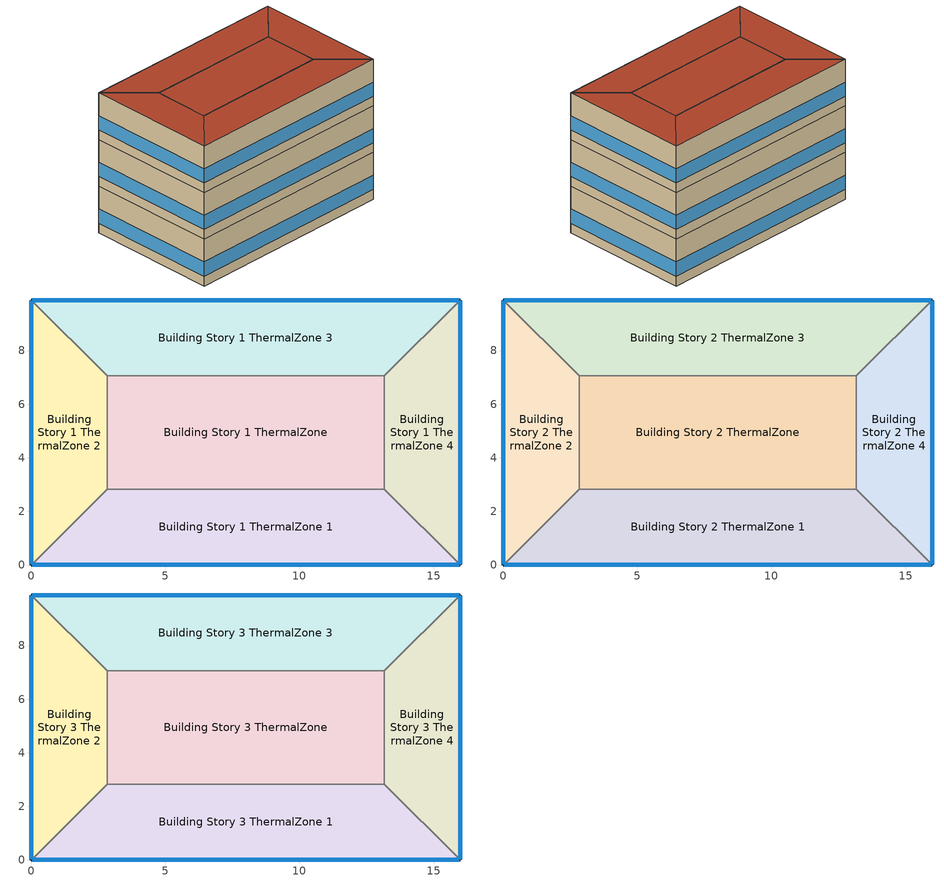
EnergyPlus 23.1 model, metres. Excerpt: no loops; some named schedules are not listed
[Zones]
Building Story 1 ThermalZone
 floor ground (Typical Insulated Carpeted 8in Slab Floor): 13.16,2.83 2.83,2.83 2.83,7.06 13.16,7.06 z0
 wall adiabatic (Typical Interior Wall): 2.83,2.83 13.16,2.83 13.16,7.06 2.83,7.06 2.83,2.83 z0:3.6
 ceiling adiabatic (Typical Interior Floor): 13.16,7.06 2.83,7.06 2.83,2.83 13.16,2.83 z3.6
Building Story 1 ThermalZone 1
 floor ground (Typical Insulated Carpeted 8in Slab Floor): 15.99,0 0,0 2.83,2.83 13.16,2.83 z0
 wall outside (Typical Insulated Steel Framed Exterior Wall R-20.41): 0,0 15.99,0 z0:3.6
 wall adiabatic (Typical Interior Wall): 15.99,0 13.16,2.83 2.83,2.83 0,0 z0:3.6
 window (U 0.48 SHGC 0.40 Dbl Ref-D Clr 6mm/13mm): 0.03,0 15.97,0 z0.76:1.85
 ceiling adiabatic (Typical Interior Ceiling): 13.16,2.83 2.83,2.83 0,0 15.99,0 z3.6
Building Story 1 ThermalZone 2
 floor ground (Typical Insulated Carpeted 8in Slab Floor): 0,0 0,9.88 2.83,7.06 2.83,2.83 z0
 wall outside (Typical Insulated Steel Framed Exterior Wall R-20.41): 0,9.88 0,0 z0:3.6
 wall adiabatic (Typical Interior Wall): 0,0 2.83,2.83 2.83,7.06 0,9.88 z0:3.6
 window (U 0.48 SHGC 0.40 Dbl Ref-D Clr 6mm/13mm): 0,9.86 0,0.03 z0.76:1.85
 ceiling adiabatic (Typical Interior Ceiling): 2.83,2.83 2.83,7.06 0,9.88 0,0 z3.6
Building Story 1 ThermalZone 3
 floor ground (Typical Insulated Carpeted 8in Slab Floor): 0,9.88 15.99,9.88 13.16,7.06 2.83,7.06 z0
 wall outside (Typical Insulated Steel Framed Exterior Wall R-20.41): 15.99,9.88 0,9.88 z0:3.6
 wall adiabatic (Typical Interior Wall): 0,9.88 2.83,7.06 13.16,7.06 15.99,9.88 z0:3.6
 window (U 0.48 SHGC 0.40 Dbl Ref-D Clr 6mm/13mm): 15.97,9.88 0.03,9.88 z0.76:1.85
 ceiling adiabatic (Typical Interior Ceiling): 2.83,7.06 13.16,7.06 15.99,9.88 0,9.88 z3.6
Building Story 1 ThermalZone 4
 floor ground (Typical Insulated Carpeted 8in Slab Floor): 15.99,9.88 15.99,0 13.16,2.83 13.16,7.06 z0
 wall outside (Typical Insulated Steel Framed Exterior Wall R-20.41): 15.99,0 15.99,9.88 z0:3.6
 wall adiabatic (Typical Interior Wall): 15.99,9.88 13.16,7.06 13.16,2.83 15.99,0 z0:3.6
 window (U 0.48 SHGC 0.40 Dbl Ref-D Clr 6mm/13mm): 15.99,0.03 15.99,9.86 z0.76:1.85
 ceiling adiabatic (Typical Interior Ceiling): 13.16,7.06 13.16,2.83 15.99,0 15.99,9.88 z3.6
Building Story 2 ThermalZone
 floor adiabatic (Typical Interior Floor): 13.16,2.83 2.83,2.83 2.83,7.06 13.16,7.06 z3.6
 wall adiabatic (Typical Interior Wall): 2.83,2.83 13.16,2.83 13.16,7.06 2.83,7.06 2.83,2.83 z3.6:7.2
 ceiling adiabatic (Typical Interior Ceiling): 13.16,7.06 2.83,7.06 2.83,2.83 13.16,2.83 z7.2
Building Story 2 ThermalZone 1
 floor adiabatic (Typical Interior Ceiling): 15.99,0 0,0 2.83,2.83 13.16,2.83 z3.6
 wall outside (Typical Insulated Steel Framed Exterior Wall R-20.41): 0,0 15.99,0 z3.6:7.2
 wall adiabatic (Typical Interior Wall): 15.99,0 13.16,2.83 2.83,2.83 0,0 z3.6:7.2
 window (U 0.48 SHGC 0.40 Dbl Ref-D Clr 6mm/13mm): 0.03,0 15.97,0 z4.36:5.45
 ceiling adiabatic (Typical Interior Ceiling): 13.16,2.83 2.83,2.83 0,0 15.99,0 z7.2
Building Story 2 ThermalZone 2
 floor adiabatic (Typical Interior Ceiling): 0,0 0,9.88 2.83,7.06 2.83,2.83 z3.6
 wall outside (Typical Insulated Steel Framed Exterior Wall R-20.41): 0,9.88 0,0 z3.6:7.2
 wall adiabatic (Typical Interior Wall): 0,0 2.83,2.83 2.83,7.06 0,9.88 z3.6:7.2
 window (U 0.48 SHGC 0.40 Dbl Ref-D Clr 6mm/13mm): 0,9.86 0,0.03 z4.36:5.45
 ceiling adiabatic (Typical Interior Ceiling): 2.83,2.83 2.83,7.06 0,9.88 0,0 z7.2
Building Story 2 ThermalZone 3
 floor adiabatic (Typical Interior Ceiling): 0,9.88 15.99,9.88 13.16,7.06 2.83,7.06 z3.6
 wall outside (Typical Insulated Steel Framed Exterior Wall R-20.41): 15.99,9.88 0,9.88 z3.6:7.2
 wall adiabatic (Typical Interior Wall): 0,9.88 2.83,7.06 13.16,7.06 15.99,9.88 z3.6:7.2
 window (U 0.48 SHGC 0.40 Dbl Ref-D Clr 6mm/13mm): 15.97,9.88 0.03,9.88 z4.36:5.45
 ceiling adiabatic (Typical Interior Ceiling): 2.83,7.06 13.16,7.06 15.99,9.88 0,9.88 z7.2
Building Story 2 ThermalZone 4
 floor adiabatic (Typical Interior Ceiling): 15.99,9.88 15.99,0 13.16,2.83 13.16,7.06 z3.6
 wall outside (Typical Insulated Steel Framed Exterior Wall R-20.41): 15.99,0 15.99,9.88 z3.6:7.2
 wall adiabatic (Typical Interior Wall): 15.99,9.88 13.16,7.06 13.16,2.83 15.99,0 z3.6:7.2
 window (U 0.48 SHGC 0.40 Dbl Ref-D Clr 6mm/13mm): 15.99,0.03 15.99,9.86 z4.36:5.45
 ceiling adiabatic (Typical Interior Ceiling): 13.16,7.06 13.16,2.83 15.99,0 15.99,9.88 z7.2
Building Story 3 ThermalZone
 floor adiabatic (Typical Interior Ceiling): 13.16,2.83 2.83,2.83 2.83,7.06 13.16,7.06 z7.2
 wall adiabatic (Typical Interior Wall): 2.83,2.83 13.16,2.83 13.16,7.06 2.83,7.06 2.83,2.83 z7.2:10.8
 roof outside (Typical IEAD Roof R-31.25): 13.16,7.06 2.83,7.06 2.83,2.83 13.16,2.83 z10.8
Building Story 3 ThermalZone 1
 floor adiabatic (Typical Interior Ceiling): 15.99,0 0,0 2.83,2.83 13.16,2.83 z7.2
 wall outside (Typical Insulated Steel Framed Exterior Wall R-20.41): 0,0 15.99,0 z7.2:10.8
 wall adiabatic (Typical Interior Wall): 15.99,0 13.16,2.83 2.83,2.83 0,0 z7.2:10.8
 window (U 0.48 SHGC 0.40 Dbl Ref-D Clr 6mm/13mm): 0.03,0 15.97,0 z7.96:9.05
 roof outside (Typical IEAD Roof R-31.25): 13.16,2.83 2.83,2.83 0,0 15.99,0 z10.8
Building Story 3 ThermalZone 2
 floor adiabatic (Typical Interior Ceiling): 0,0 0,9.88 2.83,7.06 2.83,2.83 z7.2
 wall outside (Typical Insulated Steel Framed Exterior Wall R-20.41): 0,9.88 0,0 z7.2:10.8
 wall adiabatic (Typical Interior Wall): 0,0 2.83,2.83 2.83,7.06 0,9.88 z7.2:10.8
 window (U 0.48 SHGC 0.40 Dbl Ref-D Clr 6mm/13mm): 0,9.86 0,0.03 z7.96:9.05
 roof outside (Typical IEAD Roof R-31.25): 2.83,2.83 2.83,7.06 0,9.88 0,0 z10.8
Building Story 3 ThermalZone 3
 floor adiabatic (Typical Interior Ceiling): 0,9.88 15.99,9.88 13.16,7.06 2.83,7.06 z7.2
 wall outside (Typical Insulated Steel Framed Exterior Wall R-20.41): 15.99,9.88 0,9.88 z7.2:10.8
 wall adiabatic (Typical Interior Wall): 0,9.88 2.83,7.06 13.16,7.06 15.99,9.88 z7.2:10.8
 window (U 0.48 SHGC 0.40 Dbl Ref-D Clr 6mm/13mm): 15.97,9.88 0.03,9.88 z7.96:9.05
 roof outside (Typical IEAD Roof R-31.25): 2.83,7.06 13.16,7.06 15.99,9.88 0,9.88 z10.8
Building Story 3 ThermalZone 4
 floor adiabatic (Typical Interior Ceiling): 15.99,9.88 15.99,0 13.16,2.83 13.16,7.06 z7.2
 wall outside (Typical Insulated Steel Framed Exterior Wall R-20.41): 15.99,0 15.99,9.88 z7.2:10.8
 wall adiabatic (Typical Interior Wall): 15.99,9.88 13.16,7.06 13.16,2.83 15.99,0 z7.2:10.8
 window (U 0.48 SHGC 0.40 Dbl Ref-D Clr 6mm/13mm): 15.99,0.03 15.99,9.86 z7.96:9.05
 roof outside (Typical IEAD Roof R-31.25): 13.16,7.06 13.16,2.83 15.99,0 15.99,9.88 z10.8
[Building]
bld_27: Terrain=City
[Site:Location]
Laramie General Brees Field_WY_USA: Latitude {deg}=41.3153; Longitude {deg}=-105.582; Time Zone {hr}=-7; Elevation {m}=2215
[Site:GroundTemperature:FCfactorMethod]
8.6, 2.8, -4.1, -8.8, -2.2, 0.3, 6.7, 10.1, 16.5, 20.6, 19.2, 14.7
[Site:WaterMainsTemperature]
Calculation Method=Correlation; Annual Average Outdoor Air Temperature {C}=8.96667; Maximum Difference In Monthly Average Outdoor Air Temperatures {deltaC}=26.2
[SizingPeriod:DesignDay] Day of Month=21; Dry-Bulb Temperature Range Modifier Type=DefaultMultipliers; Humidity Condition Type=Wetbulb; Barometric Pressure {Pa}=98769; Rain Indicator=No; Snow Indicator=No; Daylight Saving Time Indicator=No; Begin Environment Reset Mode=FullResetAtBeginEnvironment
Name | Month | Day Type | Maximum Dry-Bulb Temperature {C} | Daily Dry-Bulb Temperature Range {deltaC} | Wetbulb or DewPoint at Maximum Dry-Bulb {C} | Wind Speed {m/s} | Wind Direction {deg} | Solar Model Indicator | ASHRAE Clear Sky Optical Depth for Beam Irradiance (taub) | ASHRAE Clear Sky Optical Depth for Diffuse Irradiance (taud) | Sky Clearness
Buffalo Niagara Intl Ap Ann Clg .4% Condns DB=>MWB 1 | 7 | SummerDesignDay | 30.3 | 9.3 | 21.8 | 5.7 | 240 | ASHRAETau | 0.462 | 2.001
Buffalo Niagara Intl Ap Ann Clg .4% Condns WB=>MDB 1 | 7 | SummerDesignDay | 27.8 | 9.3 | 23.8 | 5.7 | 240 | ASHRAETau | 0.462 | 2.001
Buffalo Niagara Intl Ap Ann Htg 99.6% Condns DB 1 | 1 | WinterDesignDay | -16.3 | 0 | -16.3 | 5.1 | 270 | ASHRAEClearSky |  |  | 0
[Material] Thermal Absorptance=0.9; Solar Absorptance=0.7
Name | Roughness | Thickness {m} | Conductivity {W/m-K} | Density {kg/m3} | Specific Heat {J/kg-K} | Visible Absorptance
100mm Normalweight concrete floor | MediumRough | 0.1016 | 2.31045 | 2322 | 832.557 | 0.7
25mm Stucco | Smooth | 0.0254 | 0.72 | 1856 | 840 | 0.7
5/8 in. Gypsum Board | MediumSmooth | 0.0159 | 0.16 | 800 | 1090 | 0.7
8 in. Normalweight Concrete Floor | MediumRough | 0.2032 | 2.31 | 2322 | 832 | 0.7
G01 13mm gypsum board | Smooth | 0.0127 | 0.160031 | 800.001 | 1090.73 | 0.5
Metal Roof Surface | Smooth | 0.0008 | 45.28 | 7824 | 500 | 0.7
Roof Membrane | VeryRough | 0.0095 | 0.16 | 1121.29 | 1460 | 0.7
Std Wood 6inch 1; Std Wood 6inch 2 | MediumSmooth | 0.15 | 0.12 | 540 | 1210 | 0.7
[Material:NoMass] Roughness=Smooth; Thermal Absorptance=0.9; Solar Absorptance=0.7
Name | Thermal Resistance {m2-K/W} | Visible Absorptance
CP02 CARPET PAD; Typical Carpet Pad | 0.21648 | 0.8
Typical Insulation R-18.23 | 3.21036 | 0.7
Typical Insulation R-30.13 | 5.30668 | 0.7
[WindowMaterial:Gas]
AIR 13MM: Gas Type=Air; Thickness {m}=0.0127
[WindowMaterial:Glazing] Optical Data Type=SpectralAverage; Thickness {m}=0.006; Infrared Transmittance at Normal Incidence=0; Front Side Infrared Hemispherical Emissivity=0.84; Conductivity {W/m-K}=0.9; Dirt Correction Factor for Solar and Visible Transmittance=1; Solar Diffusing=No
Name | Solar Transmittance at Normal Incidence | Front Side Solar Reflectance at Normal Incidence | Back Side Solar Reflectance at Normal Incidence | Visible Transmittance at Normal Incidence | Front Side Visible Reflectance at Normal Incidence | Back Side Visible Reflectance at Normal Incidence | Back Side Infrared Hemispherical Emissivity
CLEAR 6MM | 0.775 | 0.071 | 0.071 | 0.881 | 0.08 | 0.08 | 0.84
REF D CLEAR 6MM | 0.429 | 0.308 | 0.379 | 0.334 | 0.453 | 0.505 | 0.82
[Construction]
InteriorFurnishings 1: Std Wood 6inch 1
InteriorFurnishings 2: Std Wood 6inch 2
Typical IEAD Roof R-31.25: Roof Membrane, Typical Insulation R-30.13, Metal Roof Surface
Typical Insulated Carpeted 8in Slab Floor: 8 in. Normalweight Concrete Floor, Typical Carpet Pad
Typical Insulated Steel Framed Exterior Wall R-20.41: 25mm Stucco, 5/8 in. Gypsum Board, Typical Insulation R-18.23, 5/8 in. Gypsum Board
Typical Interior Ceiling: CP02 CARPET PAD, 100mm Normalweight concrete floor
Typical Interior Floor: 100mm Normalweight concrete floor, CP02 CARPET PAD
Typical Interior Wall: G01 13mm gypsum board, G01 13mm gypsum board
U 0.48 SHGC 0.40 Dbl Ref-D Clr 6mm/13mm: REF D CLEAR 6MM, AIR 13MM, CLEAR 6MM
[SurfaceProperty:SurroundingSurfaces] Surrounding Surface 1=SurroundingSurface1; Surrounding Surface 1 View Factor=0.5
Name | Surrounding Surface 1 Temperature Schedule
SrdSurfs:Surface 56 | Srf-Surface 56-Tmp
SrdSurfs:Surface 44 | Srf-Surface 44-Tmp
SrdSurfs:Surface 50 | Srf-Surface 50-Tmp
SrdSurfs:Surface 38 | Srf-Surface 38-Tmp
[SurfaceProperty:LocalEnvironment]
Name | Exterior Surface | Surrounding Surfaces Object
LocEnv:Surface 44 | Surface 44 | SrdSurfs:Surface 56
LocEnv:Surface 56 | Surface 56 | SrdSurfs:Surface 44
LocEnv:Surface 50 | Surface 50 | SrdSurfs:Surface 38
LocEnv:Surface 38 | Surface 38 | SrdSurfs:Surface 50
[Zone] Part of Total Floor Area=Yes
Name | Multiplier
Building Story 1 ThermalZone; Building Story 1 ThermalZone 1; Building Story 1 ThermalZone 2; Building Story 1 ThermalZone 3; Building Story 1 ThermalZone 4; Building Story 3 ThermalZone; Building Story 3 ThermalZone 1; Building Story 3 ThermalZone 2; Building Story 3 ThermalZone 3; Building Story 3 ThermalZone 4 | 1
Building Story 2 ThermalZone; Building Story 2 ThermalZone 1; Building Story 2 ThermalZone 2; Building Story 2 ThermalZone 3; Building Story 2 ThermalZone 4 | 28
[Space]
Name | Zone | Space Type
Building Story 1 Space | Building Story 1 ThermalZone | Story Ground Blended Space Type
Building Story 1 Space 1 | Building Story 1 ThermalZone 1 | Story Ground Blended Space Type
Building Story 1 Space 2 | Building Story 1 ThermalZone 2 | Story Ground Blended Space Type
Building Story 1 Space 3 | Building Story 1 ThermalZone 3 | Story Ground Blended Space Type
Building Story 1 Space 4 | Building Story 1 ThermalZone 4 | Story Ground Blended Space Type
Building Story 2 Space | Building Story 2 ThermalZone | Story Mid Blended Space Type
Building Story 2 Space 1 | Building Story 2 ThermalZone 1 | Story Mid Blended Space Type
Building Story 2 Space 2 | Building Story 2 ThermalZone 2 | Story Mid Blended Space Type
Building Story 2 Space 3 | Building Story 2 ThermalZone 3 | Story Mid Blended Space Type
Building Story 2 Space 4 | Building Story 2 ThermalZone 4 | Story Mid Blended Space Type
Building Story 3 Space | Building Story 3 ThermalZone | Story Top Blended Space Type
Building Story 3 Space 1 | Building Story 3 ThermalZone 1 | Story Top Blended Space Type
Building Story 3 Space 2 | Building Story 3 ThermalZone 2 | Story Top Blended Space Type
Building Story 3 Space 3 | Building Story 3 ThermalZone 3 | Story Top Blended Space Type
Building Story 3 Space 4 | Building Story 3 ThermalZone 4 | Story Top Blended Space Type
[SpaceList]
Story Ground Blended Space Type: Building Story 1 Space, Building Story 1 Space 4, Building Story 1 Space 1, Building Story 1 Space 3, Building Story 1 Space 2
Story Mid Blended Space Type: Building Story 2 Space, Building Story 2 Space 1, Building Story 2 Space 2, Building Story 2 Space 3, Building Story 2 Space 4
Story Top Blended Space Type: Building Story 3 Space 2, Building Story 3 Space, Building Story 3 Space 1, Building Story 3 Space 3, Building Story 3 Space 4
[InternalMass]
Name | Construction | Zone or ZoneList | Space or SpaceList | Surface Area {m2}
Building Story 1 Space SecondarySchool Auditorium  - Story Ground Mass | InteriorFurnishings 1 | Building Story 1 ThermalZone | Building Story 1 Space | 7.92818
Building Story 1 Space 4 SecondarySchool Auditorium  - Story Ground Mass | InteriorFurnishings 1 | Building Story 1 ThermalZone 4 | Building Story 1 Space 4 | 3.62102
Building Story 1 Space 1 SecondarySchool Auditorium  - Story Ground Mass | InteriorFurnishings 1 | Building Story 1 ThermalZone 1 | Building Story 1 Space 1 | 6.75592
Building Story 1 Space 3 SecondarySchool Auditorium  - Story Ground Mass | InteriorFurnishings 1 | Building Story 1 ThermalZone 3 | Building Story 1 Space 3 | 6.75592
Building Story 1 Space 2 SecondarySchool Auditorium  - Story Ground Mass | InteriorFurnishings 1 | Building Story 1 ThermalZone 2 | Building Story 1 Space 2 | 3.62102
Building Story 1 Space SecondarySchool Cafeteria  - Story Ground Mass | InteriorFurnishings 1 | Building Story 1 ThermalZone | Building Story 1 Space | 5.01804
Building Story 1 Space 4 SecondarySchool Cafeteria  - Story Ground Mass | InteriorFurnishings 1 | Building Story 1 ThermalZone 4 | Building Story 1 Space 4 | 2.29188
Building Story 1 Space 1 SecondarySchool Cafeteria  - Story Ground Mass | InteriorFurnishings 1 | Building Story 1 ThermalZone 1 | Building Story 1 Space 1 | 4.27607
Building Story 1 Space 3 SecondarySchool Cafeteria  - Story Ground Mass | InteriorFurnishings 1 | Building Story 1 ThermalZone 3 | Building Story 1 Space 3 | 4.27607
Building Story 1 Space 2 SecondarySchool Cafeteria  - Story Ground Mass | InteriorFurnishings 1 | Building Story 1 ThermalZone 2 | Building Story 1 Space 2 | 2.29188
Building Story 1 Space SecondarySchool Classroom A  - Story Ground Mass; Building Story 1 Space SecondarySchool Classroom C  - Story Ground Mass | InteriorFurnishings 1 | Building Story 1 ThermalZone | Building Story 1 Space | 3.41616
Building Story 1 Space 4 SecondarySchool Classroom A  - Story Ground Mass; Building Story 1 Space 4 SecondarySchool Classroom C  - Story Ground Mass | InteriorFurnishings 1 | Building Story 1 ThermalZone 4 | Building Story 1 Space 4 | 1.56026
Building Story 1 Space 1 SecondarySchool Classroom A  - Story Ground Mass; Building Story 1 Space 1 SecondarySchool Classroom C  - Story Ground Mass | InteriorFurnishings 1 | Building Story 1 ThermalZone 1 | Building Story 1 Space 1 | 2.91105
Building Story 1 Space 3 SecondarySchool Classroom A  - Story Ground Mass; Building Story 1 Space 3 SecondarySchool Classroom C  - Story Ground Mass | InteriorFurnishings 1 | Building Story 1 ThermalZone 3 | Building Story 1 Space 3 | 2.91105
Building Story 1 Space 2 SecondarySchool Classroom A  - Story Ground Mass; Building Story 1 Space 2 SecondarySchool Classroom C  - Story Ground Mass | InteriorFurnishings 1 | Building Story 1 ThermalZone 2 | Building Story 1 Space 2 | 1.56026
Building Story 1 Space SecondarySchool ComputerRoom  - Story Ground Mass | InteriorFurnishings 1 | Building Story 1 ThermalZone | Building Story 1 Space | 7.66077
Building Story 1 Space 4 SecondarySchool ComputerRoom  - Story Ground Mass | InteriorFurnishings 1 | Building Story 1 ThermalZone 4 | Building Story 1 Space 4 | 3.49889
Building Story 1 Space 1 SecondarySchool ComputerRoom  - Story Ground Mass | InteriorFurnishings 1 | Building Story 1 ThermalZone 1 | Building Story 1 Space 1 | 6.52805
Building Story 1 Space 3 SecondarySchool ComputerRoom  - Story Ground Mass | InteriorFurnishings 1 | Building Story 1 ThermalZone 3 | Building Story 1 Space 3 | 6.52804
Building Story 1 Space 2 SecondarySchool ComputerRoom  - Story Ground Mass | InteriorFurnishings 1 | Building Story 1 ThermalZone 2 | Building Story 1 Space 2 | 3.49889
Building Story 1 Space SecondarySchool Corridor B  - Story Ground Mass | InteriorFurnishings 1 | Building Story 1 ThermalZone | Building Story 1 Space | 4.817
Building Story 1 Space 4 SecondarySchool Corridor B  - Story Ground Mass | InteriorFurnishings 1 | Building Story 1 ThermalZone 4 | Building Story 1 Space 4 | 2.20006
Building Story 1 Space 1 SecondarySchool Corridor B  - Story Ground Mass | InteriorFurnishings 1 | Building Story 1 ThermalZone 1 | Building Story 1 Space 1 | 4.10476
Building Story 1 Space 3 SecondarySchool Corridor B  - Story Ground Mass | InteriorFurnishings 1 | Building Story 1 ThermalZone 3 | Building Story 1 Space 3 | 4.10476
Building Story 1 Space 2 SecondarySchool Corridor B  - Story Ground Mass | InteriorFurnishings 1 | Building Story 1 ThermalZone 2 | Building Story 1 Space 2 | 2.20006
Building Story 1 Space SecondarySchool Gym  - Story Ground Mass | InteriorFurnishings 1 | Building Story 1 ThermalZone | Building Story 1 Space | 25.8924
Building Story 1 Space 4 SecondarySchool Gym  - Story Ground Mass | InteriorFurnishings 1 | Building Story 1 ThermalZone 4 | Building Story 1 Space 4 | 11.8258
Building Story 1 Space 1 SecondarySchool Gym  - Story Ground Mass | InteriorFurnishings 1 | Building Story 1 ThermalZone 1 | Building Story 1 Space 1 | 22.064
Building Story 1 Space 3 SecondarySchool Gym  - Story Ground Mass | InteriorFurnishings 1 | Building Story 1 ThermalZone 3 | Building Story 1 Space 3 | 22.064
Building Story 1 Space 2 SecondarySchool Gym  - Story Ground Mass | InteriorFurnishings 1 | Building Story 1 ThermalZone 2 | Building Story 1 Space 2 | 11.8258
Building Story 1 Space SecondarySchool Kitchen  - Story Ground Mass | InteriorFurnishings 1 | Building Story 1 ThermalZone | Building Story 1 Space | 1.73036
Building Story 1 Space 4 SecondarySchool Kitchen  - Story Ground Mass | InteriorFurnishings 1 | Building Story 1 ThermalZone 4 | Building Story 1 Space 4 | 0.790303
Building Story 1 Space 1 SecondarySchool Kitchen  - Story Ground Mass | InteriorFurnishings 1 | Building Story 1 ThermalZone 1 | Building Story 1 Space 1 | 1.47451
Building Story 1 Space 3 SecondarySchool Kitchen  - Story Ground Mass | InteriorFurnishings 1 | Building Story 1 ThermalZone 3 | Building Story 1 Space 3 | 1.47451
Building Story 1 Space 2 SecondarySchool Kitchen  - Story Ground Mass | InteriorFurnishings 1 | Building Story 1 ThermalZone 2 | Building Story 1 Space 2 | 0.790303
Building Story 1 Space SecondarySchool Library  - Story Ground Mass | InteriorFurnishings 1 | Building Story 1 ThermalZone | Building Story 1 Space | 6.74839
Building Story 1 Space 4 SecondarySchool Library  - Story Ground Mass | InteriorFurnishings 1 | Building Story 1 ThermalZone 4 | Building Story 1 Space 4 | 3.08218
Building Story 1 Space 1 SecondarySchool Library  - Story Ground Mass | InteriorFurnishings 1 | Building Story 1 ThermalZone 1 | Building Story 1 Space 1 | 5.75058
Building Story 1 Space 3 SecondarySchool Library  - Story Ground Mass | InteriorFurnishings 1 | Building Story 1 ThermalZone 3 | Building Story 1 Space 3 | 5.75058
Building Story 1 Space 2 SecondarySchool Library  - Story Ground Mass | InteriorFurnishings 1 | Building Story 1 ThermalZone 2 | Building Story 1 Space 2 | 3.08218
Building Story 1 Space SecondarySchool Lobby  - Story Ground Mass; Building Story 1 Space SecondarySchool Restroom  - Story Ground Mass | InteriorFurnishings 1 | Building Story 1 ThermalZone | Building Story 1 Space | 3.36633
Building Story 1 Space 4 SecondarySchool Lobby  - Story Ground Mass; Building Story 1 Space 4 SecondarySchool Restroom  - Story Ground Mass | InteriorFurnishings 1 | Building Story 1 ThermalZone 4 | Building Story 1 Space 4 | 1.5375
Building Story 1 Space 1 SecondarySchool Lobby  - Story Ground Mass; Building Story 1 Space 1 SecondarySchool Restroom  - Story Ground Mass | InteriorFurnishings 1 | Building Story 1 ThermalZone 1 | Building Story 1 Space 1 | 2.86859
Building Story 1 Space 3 SecondarySchool Lobby  - Story Ground Mass; Building Story 1 Space 3 SecondarySchool Restroom  - Story Ground Mass | InteriorFurnishings 1 | Building Story 1 ThermalZone 3 | Building Story 1 Space 3 | 2.86859
Building Story 1 Space 2 SecondarySchool Lobby  - Story Ground Mass; Building Story 1 Space 2 SecondarySchool Restroom  - Story Ground Mass | InteriorFurnishings 1 | Building Story 1 ThermalZone 2 | Building Story 1 Space 2 | 1.5375
Building Story 1 Space SecondarySchool Mechanical  - Story Ground Mass | InteriorFurnishings 1 | Building Story 1 ThermalZone | Building Story 1 Space | 5.48995
Building Story 1 Space 4 SecondarySchool Mechanical  - Story Ground Mass | InteriorFurnishings 1 | Building Story 1 ThermalZone 4 | Building Story 1 Space 4 | 2.50741
Building Story 1 Space 1 SecondarySchool Mechanical  - Story Ground Mass | InteriorFurnishings 1 | Building Story 1 ThermalZone 1 | Building Story 1 Space 1 | 4.67821
Building Story 1 Space 3 SecondarySchool Mechanical  - Story Ground Mass | InteriorFurnishings 1 | Building Story 1 ThermalZone 3 | Building Story 1 Space 3 | 4.67821
Building Story 1 Space 2 SecondarySchool Mechanical  - Story Ground Mass | InteriorFurnishings 1 | Building Story 1 ThermalZone 2 | Building Story 1 Space 2 | 2.50741
Building Story 1 Space SecondarySchool Office  - Story Ground Mass | InteriorFurnishings 1 | Building Story 1 ThermalZone | Building Story 1 Space | 8.54167
Building Story 1 Space 4 SecondarySchool Office  - Story Ground Mass | InteriorFurnishings 1 | Building Story 1 ThermalZone 4 | Building Story 1 Space 4 | 3.90122
Building Story 1 Space 1 SecondarySchool Office  - Story Ground Mass | InteriorFurnishings 1 | Building Story 1 ThermalZone 1 | Building Story 1 Space 1 | 7.2787
Building Story 1 Space 3 SecondarySchool Office  - Story Ground Mass | InteriorFurnishings 1 | Building Story 1 ThermalZone 3 | Building Story 1 Space 3 | 7.2787
Building Story 1 Space 2 SecondarySchool Office  - Story Ground Mass | InteriorFurnishings 1 | Building Story 1 ThermalZone 2 | Building Story 1 Space 2 | 3.90122
Building Story 1 Space Mass | InteriorFurnishings 2 | Building Story 1 ThermalZone | Building Story 1 Space | 87.3918
Building Story 1 Space 1 Mass | InteriorFurnishings 2 | Building Story 1 ThermalZone 1 | Building Story 1 Space 1 | 74.4701
Building Story 1 Space 2 Mass | InteriorFurnishings 2 | Building Story 1 ThermalZone 2 | Building Story 1 Space 2 | 39.9143
Building Story 1 Space 3 Mass | InteriorFurnishings 2 | Building Story 1 ThermalZone 3 | Building Story 1 Space 3 | 74.47
Building Story 1 Space 4 Mass | InteriorFurnishings 2 | Building Story 1 ThermalZone 4 | Building Story 1 Space 4 | 39.9143
Building Story 2 Space Office WholeBuilding - Md Office  - Story Mid Mass | InteriorFurnishings 1 | Building Story 2 ThermalZone | Building Story 2 Space | 17.4784
Building Story 2 Space 1 Office WholeBuilding - Md Office  - Story Mid Mass | InteriorFurnishings 1 | Building Story 2 ThermalZone 1 | Building Story 2 Space 1 | 14.894
Building Story 2 Space 2 Office WholeBuilding - Md Office  - Story Mid Mass | InteriorFurnishings 1 | Building Story 2 ThermalZone 2 | Building Story 2 Space 2 | 7.98285
Building Story 2 Space 3 Office WholeBuilding - Md Office  - Story Mid Mass | InteriorFurnishings 1 | Building Story 2 ThermalZone 3 | Building Story 2 Space 3 | 14.894
Building Story 2 Space 4 Office WholeBuilding - Md Office  - Story Mid Mass | InteriorFurnishings 1 | Building Story 2 ThermalZone 4 | Building Story 2 Space 4 | 7.98285
Building Story 2 Space SecondarySchool Classroom A  - Story Mid Mass; Building Story 2 Space SecondarySchool Classroom C  - Story Mid Mass | InteriorFurnishings 1 | Building Story 2 ThermalZone | Building Story 2 Space | 20.5021
Building Story 2 Space 1 SecondarySchool Classroom A  - Story Mid Mass; Building Story 2 Space 1 SecondarySchool Classroom C  - Story Mid Mass | InteriorFurnishings 1 | Building Story 2 ThermalZone 1 | Building Story 2 Space 1 | 17.4707
Building Story 2 Space 2 SecondarySchool Classroom A  - Story Mid Mass; Building Story 2 Space 2 SecondarySchool Classroom C  - Story Mid Mass | InteriorFurnishings 1 | Building Story 2 ThermalZone 2 | Building Story 2 Space 2 | 9.36388
Building Story 2 Space 3 SecondarySchool Classroom A  - Story Mid Mass; Building Story 2 Space 3 SecondarySchool Classroom C  - Story Mid Mass | InteriorFurnishings 1 | Building Story 2 ThermalZone 3 | Building Story 2 Space 3 | 17.4707
Building Story 2 Space 4 SecondarySchool Classroom A  - Story Mid Mass; Building Story 2 Space 4 SecondarySchool Classroom C  - Story Mid Mass | InteriorFurnishings 1 | Building Story 2 ThermalZone 4 | Building Story 2 Space 4 | 9.36388
Building Story 2 Space SecondarySchool Corridor B  - Story Mid Mass | InteriorFurnishings 1 | Building Story 2 ThermalZone | Building Story 2 Space | 28.9092
Building Story 2 Space 1 SecondarySchool Corridor B  - Story Mid Mass | InteriorFurnishings 1 | Building Story 2 ThermalZone 1 | Building Story 2 Space 1 | 24.6347
Building Story 2 Space 2 SecondarySchool Corridor B  - Story Mid Mass | InteriorFurnishings 1 | Building Story 2 ThermalZone 2 | Building Story 2 Space 2 | 13.2037
Building Story 2 Space 3 SecondarySchool Corridor B  - Story Mid Mass | InteriorFurnishings 1 | Building Story 2 ThermalZone 3 | Building Story 2 Space 3 | 24.6347
Building Story 2 Space 4 SecondarySchool Corridor B  - Story Mid Mass | InteriorFurnishings 1 | Building Story 2 ThermalZone 4 | Building Story 2 Space 4 | 13.2037
Building Story 2 Space Mass | InteriorFurnishings 2 | Building Story 2 ThermalZone | Building Story 2 Space | 87.3918
Building Story 2 Space 1 Mass | InteriorFurnishings 2 | Building Story 2 ThermalZone 1 | Building Story 2 Space 1 | 74.4701
Building Story 2 Space 2 Mass | InteriorFurnishings 2 | Building Story 2 ThermalZone 2 | Building Story 2 Space 2 | 39.9143
Building Story 2 Space 3 Mass | InteriorFurnishings 2 | Building Story 2 ThermalZone 3 | Building Story 2 Space 3 | 74.47
Building Story 2 Space 4 Mass | InteriorFurnishings 2 | Building Story 2 ThermalZone 4 | Building Story 2 Space 4 | 39.9143
Building Story 3 Space 2 Office WholeBuilding - Md Office  - Story Top Mass | InteriorFurnishings 1 | Building Story 3 ThermalZone 2 | Building Story 3 Space 2 | 39.9143
Building Story 3 Space Office WholeBuilding - Md Office  - Story Top Mass | InteriorFurnishings 1 | Building Story 3 ThermalZone | Building Story 3 Space | 87.3918
Building Story 3 Space 1 Office WholeBuilding - Md Office  - Story Top Mass | InteriorFurnishings 1 | Building Story 3 ThermalZone 1 | Building Story 3 Space 1 | 74.4701
Building Story 3 Space 3 Office WholeBuilding - Md Office  - Story Top Mass | InteriorFurnishings 1 | Building Story 3 ThermalZone 3 | Building Story 3 Space 3 | 74.47
Building Story 3 Space 4 Office WholeBuilding - Md Office  - Story Top Mass | InteriorFurnishings 1 | Building Story 3 ThermalZone 4 | Building Story 3 Space 4 | 39.9143
Building Story 3 Space Mass | InteriorFurnishings 2 | Building Story 3 ThermalZone | Building Story 3 Space | 87.3918
Building Story 3 Space 1 Mass | InteriorFurnishings 2 | Building Story 3 ThermalZone 1 | Building Story 3 Space 1 | 74.4701
Building Story 3 Space 2 Mass | InteriorFurnishings 2 | Building Story 3 ThermalZone 2 | Building Story 3 Space 2 | 39.9143
Building Story 3 Space 3 Mass | InteriorFurnishings 2 | Building Story 3 ThermalZone 3 | Building Story 3 Space 3 | 74.47
Building Story 3 Space 4 Mass | InteriorFurnishings 2 | Building Story 3 ThermalZone 4 | Building Story 3 Space 4 | 39.9143
[Lights] Design Level Calculation Method=Watts/Area; Return Air Fraction=0; Fraction Visible=0.2; Fraction Replaceable=1
Name | Zone or ZoneList or Space or SpaceList | Schedule | Watts per Zone Floor Area {W/m2} | Fraction Radiant
SecondarySchool Auditorium Lights 1 | Story Ground Blended Space Type | SchoolSecondary BLDG_LIGHT_SCH_2013 | 0.615196 | 0.37
SecondarySchool Cafeteria Lights 1 | Story Ground Blended Space Type | SchoolSecondary BLDG_LIGHT_SCH_2013 | 0.401741 | 0.37
SecondarySchool Classroom Lights 1 | Story Ground Blended Space Type | SchoolSecondary BLDG_LIGHT_CLASSROOM_SCH_2013 | 1.04349 | 0.37
SecondarySchool ComputerRoom Lights 1 | Story Ground Blended Space Type | SchoolSecondary BLDG_LIGHT_CLASSROOM_SCH_2013 | 1.17002 | 0.37
SecondarySchool Corridor Lights 1 | Story Ground Blended Space Type | SchoolSecondary BLDG_LIGHT_CORRIDOR_SCH_2013 | 0.39158 | 0.37
SecondarySchool Gym Lights 1 | Story Ground Blended Space Type | SchoolSecondary BLDG_LIGHT_GYM_SCH_2013 | 2.29617 | 0.37
SecondarySchool Kitchen Lights 1 | Story Ground Blended Space Type | SchoolSecondary BLDG_LIGHT_SCH_2013 | 0.257882 | 0.37
SecondarySchool Library Lights 1 | Story Ground Blended Space Type | SchoolSecondary BLDG_LIGHT_LIBRARY_SCH_2013 | 0.989115 | 0.37
SecondarySchool Lobby Lights 1 | Story Ground Blended Space Type | SchoolSecondary BLDG_LIGHT_LOBBYFLR1_SCH_2013 | 0.373163 | 0.37
SecondarySchool Mechanical Lights 1 | Story Ground Blended Space Type | SchoolSecondary BLDG_LIGHT_MECHANICAL_SCH_2013 | 0.283999 | 0.37
SecondarySchool Office Lights 1 | Story Ground Blended Space Type | SchoolSecondary BLDG_LIGHT_OFFICE_SCH_2013 | 1.16779 | 0.37
SecondarySchool Restroom Lights 1 | Story Ground Blended Space Type | SchoolSecondary BLDG_LIGHT_BATH_SCH_2013 | 0.406333 | 0.37
Office WholeBuilding - Md Office Lights 1 | Story Mid Blended Space Type | OfficeMedium BLDG_LIGHT_SCH_2013 | 1.76528 | 0.7
SecondarySchool Classroom Lights 2 | Story Mid Blended Space Type | SchoolSecondary BLDG_LIGHT_CLASSROOM_SCH_2013 | 6.26252 | 0.37
SecondarySchool Corridor Lights 2 | Story Mid Blended Space Type | SchoolSecondary BLDG_LIGHT_CORRIDOR_SCH_2013 | 2.35007 | 0.37
Office WholeBuilding - Md Office Lights 2 | Story Top Blended Space Type | OfficeMedium BLDG_LIGHT_SCH_2013 | 8.82641 | 0.7
[People] Number of People Calculation Method=People/Area; Fraction Radiant=0.3; Enable ASHRAE 55 Comfort Warnings=Yes; Mean Radiant Temperature Calculation Type=ZoneAveraged; Work Efficiency Schedule=Work Efficiency Schedule; Clothing Insulation Schedule=Clothing Schedule; Air Velocity Schedule=Air Velocity Schedule; Thermal Comfort Model 1 Type=Fanger
Name | Zone or ZoneList or Space or SpaceList | Number of People Schedule | People per Floor Area {person/m2} | Activity Level Schedule
SecondarySchool Auditorium People 1 | Story Ground Blended Space Type | SchoolSecondary BLDG_OCC_SCH_Auditorium | 0.146475 | SchoolSecondary ACTIVITY_SCH
SecondarySchool Cafeteria People 1 | Story Ground Blended Space Type | SchoolSecondary BLDG_OCC_SCH_Cafeteria | 0.0618064 | SchoolSecondary ACTIVITY_SCH
SecondarySchool Classroom People 1 | Story Ground Blended Space Type | SchoolSecondary BLDG_OCC_SCH | 0.0294534 | SchoolSecondary ACTIVITY_SCH
SecondarySchool ComputerRoom People 1 | Story Ground Blended Space Type | SchoolSecondary BLDG_OCC_SCH_Extend | 0.0330248 | SchoolSecondary ACTIVITY_SCH
SecondarySchool Gym People 1 | Story Ground Blended Space Type | SchoolSecondary BLDG_OCC_SCH_Gym | 0.0956739 | SchoolSecondary ACTIVITY_SCH
SecondarySchool Kitchen People 1 | Story Ground Blended Space Type | SchoolSecondary BLDG_OCC_SCH | 0.0032459 | SchoolSecondary ACTIVITY_SCH
SecondarySchool Library People 1 | Story Ground Blended Space Type | SchoolSecondary BLDG_OCC_SCH | 0.00831189 | SchoolSecondary ACTIVITY_SCH
SecondarySchool Office People 1 | Story Ground Blended Space Type | SchoolSecondary BLDG_OCC_SCH_Offices | 0.00526032 | SchoolSecondary ACTIVITY_SCH
Office WholeBuilding - Md Office People 1 | Story Mid Blended Space Type | OfficeMedium BLDG_OCC_SCH | 0.0107639 | OfficeMedium ACTIVITY_SCH
SecondarySchool Classroom People 2 | Story Mid Blended Space Type | SchoolSecondary BLDG_OCC_SCH | 0.176765 | SchoolSecondary ACTIVITY_SCH
Office WholeBuilding - Md Office People 2 | Story Top Blended Space Type | OfficeMedium BLDG_OCC_SCH | 0.0538196 | OfficeMedium ACTIVITY_SCH
[ElectricEquipment] Design Level Calculation Method=Watts/Area
Name | Zone or ZoneList or Space or SpaceList | Schedule | Watts per Zone Floor Area {W/m2} | Fraction Radiant | Fraction Latent | Fraction Lost
2 Elevator Fans | Story Ground Blended Space Type | Elevator Schedule 3 | 0.39167 | 0.5
2 Elevator Lift Motors | Story Ground Blended Space Type | Elevator Schedule 1 | 203.125 | 0 | 0 | 1
2 Elevator Lights | Story Ground Blended Space Type | Elevator Schedule 2 | 0.409268 | 0.5
SecondarySchool Auditorium Elec Equip 1 | Story Ground Blended Space Type | SchoolSecondary BLDG_EQUIP_SCH_2013 | 0.449191 | 0.5 | 0 | 0
SecondarySchool Cafeteria Elec Equip 1 | Story Ground Blended Space Type | SchoolSecondary KITCHEN_ELEC_EQUIP_SCH | 4.41916 | 0.5 | 0 | 0
SecondarySchool Classroom Elec Equip 1 | Story Ground Blended Space Type | SchoolSecondary BLDG_EQUIP_SCH_2013 | 0.781778 | 0.5 | 0 | 0
SecondarySchool ComputerRoom Elec Equip 1 | Story Ground Blended Space Type | SchoolSecondary BLDG_EQUIP_SCH_2013 | 1.75314 | 0.5 | 0 | 0
SecondarySchool Corridor Elec Equip 1 | Story Ground Blended Space Type | SchoolSecondary BLDG_EQUIP_SCH_2013 | 0.219522 | 0.5 | 0 | 0
SecondarySchool Gym Elec Equip 1 | Story Ground Blended Space Type | SchoolSecondary BLDG_EQUIP_SCH_2013 | 1.467 | 0.5 | 0 | 0
SecondarySchool Kitchen Elec Equip 1 | Story Ground Blended Space Type | SchoolSecondary KITCHEN_ELEC_EQUIP_SCH | 4.40104 | 0.3 | 0.25 | 0.2
SecondarySchool Library Elec Equip 1 | Story Ground Blended Space Type | SchoolSecondary BLDG_EQUIP_SCH_2013 | 0.773006 | 0.5 | 0 | 0
SecondarySchool Lobby Elec Equip 1; SecondarySchool Restroom Elec Equip 1 | Story Ground Blended Space Type | SchoolSecondary BLDG_EQUIP_SCH_2013 | 0.153412 | 0.5 | 0 | 0
SecondarySchool Mechanical Elec Equip 1 | Story Ground Blended Space Type | SchoolSecondary BLDG_EQUIP_SCH_2013 | 0.25019 | 0.5 | 0 | 0
SecondarySchool Office Elec Equip 1 | Story Ground Blended Space Type | SchoolSecondary BLDG_EQUIP_SCH_2013 | 1.05206 | 0.5 | 0 | 0
Office WholeBuilding - Md Office Elec Equip 1 | Story Mid Blended Space Type | OfficeMedium BLDG_EQUIP_SCH_2013 | 1.61459 | 0.5 | 0 | 0
SecondarySchool Classroom Elec Equip 2 | Story Mid Blended Space Type | SchoolSecondary BLDG_EQUIP_SCH_2013 | 4.69184 | 0.5 | 0 | 0
SecondarySchool Corridor Elec Equip 2 | Story Mid Blended Space Type | SchoolSecondary BLDG_EQUIP_SCH_2013 | 1.31746 | 0.5 | 0 | 0
Office WholeBuilding - Md Office Elec Equip 2 | Story Top Blended Space Type | OfficeMedium BLDG_EQUIP_SCH_2013 | 8.07293 | 0.5 | 0 | 0
[GasEquipment]
SecondarySchool Kitchen Gas Equip 1: Zone or ZoneList or Space or SpaceList=Story Ground Blended Space Type; Schedule=SchoolSecondary KITCHEN_GAS_EQUIP_SCH; Design Level Calculation Method=Watts/Area; Power per Zone Floor Area {W/m2}=33.2354; Fraction Latent=0.1; Fraction Radiant=0.2; Fraction Lost=0.7
[ZoneInfiltration:DesignFlowRate] Schedule=Always On Discrete; Design Flow Rate Calculation Method=Flow/ExteriorArea; Constant Term Coefficient=0; Temperature Term Coefficient=0; Velocity Term Coefficient=0.224; Velocity Squared Term Coefficient=0
Name | Zone or ZoneList or Space or SpaceList | Flow Rate per Exterior Surface Area {m3/s-m2}
SecondarySchool Auditorium  - Story Ground Infiltration | Story Ground Blended Space Type | 3.1003e-05
SecondarySchool Cafeteria  - Story Ground Infiltration | Story Ground Blended Space Type | 1.96229e-05
SecondarySchool Classroom A  - Story Ground Infiltration; SecondarySchool Classroom C  - Story Ground Infiltration | Story Ground Blended Space Type | 5.61827e-05
SecondarySchool ComputerRoom  - Story Ground Infiltration | Story Ground Blended Space Type | 2.99573e-05
SecondarySchool Corridor B  - Story Ground Infiltration | Story Ground Blended Space Type | 4.71038e-05
SecondarySchool Gym  - Story Ground Infiltration | Story Ground Blended Space Type | 0.000215167
SecondarySchool Kitchen  - Story Ground Infiltration | Story Ground Blended Space Type | 6.76653e-06
SecondarySchool Library  - Story Ground Infiltration | Story Ground Blended Space Type | 2.63895e-05
SecondarySchool Lobby  - Story Ground Infiltration; SecondarySchool Restroom  - Story Ground Infiltration | Story Ground Blended Space Type | 1.3164e-05
SecondarySchool Mechanical  - Story Ground Infiltration | Story Ground Blended Space Type | 2.14684e-05
SecondarySchool Office  - Story Ground Infiltration | Story Ground Blended Space Type | 3.34021e-05
Office WholeBuilding - Md Office  - Story Mid Infiltration | Story Mid Blended Space Type | 0.000182263
SecondarySchool Classroom A  - Story Mid Infiltration; SecondarySchool Classroom C  - Story Mid Infiltration | Story Mid Blended Space Type | 0.000170103
SecondarySchool Corridor B  - Story Mid Infiltration | Story Mid Blended Space Type | 4.71038e-05
Office WholeBuilding - Md Office  - Story Top Infiltration | Story Top Blended Space Type | 0.000283312
[Daylighting:Controls] Lighting Control Type=Stepped; Minimum Input Power Fraction for Continuous or ContinuousOff Dimming Control=0.3; Minimum Light Output Fraction for Continuous or ContinuousOff Dimming Control=0.2; Number of Stepped Control Steps=3; Probability Lighting will be Reset When Needed in Manual Stepped Control=1; Glare Calculation Azimuth Angle of View Direction Clockwise from Zone y-Axis {deg}=-0; Maximum Allowable Discomfort Glare Index=22
Name | Zone or Space | Glare Calculation Daylighting Reference Point | Daylighting Reference Point 1 | Fraction of Lights Controlled by Reference Point 1 | Illuminance Setpoint at Reference Point 1 {lux} | Daylighting Reference Point 2 | Fraction of Lights Controlled by Reference Point 2 | Illuminance Setpoint at Reference Point 2 {lux}
Building Story 1 ThermalZone 1 DaylightingControls | Building Story 1 ThermalZone 1 | Building Story 1 Space 1 Daylt Sensor 1 | Building Story 1 Space 1 Daylt Sensor 1 | 0.701 | 538 | Building Story 1 Space 1 Daylt Sensor 2 | 0.298 | 538
Building Story 1 ThermalZone 3 DaylightingControls | Building Story 1 ThermalZone 3 | Building Story 1 Space 3 Daylt Sensor 1 | Building Story 1 Space 3 Daylt Sensor 1 | 0.701 | 538 | Building Story 1 Space 3 Daylt Sensor 2 | 0.298 | 538
Building Story 2 ThermalZone 1 DaylightingControls | Building Story 2 ThermalZone 1 | Building Story 2 Space 1 Daylt Sensor 1 | Building Story 2 Space 1 Daylt Sensor 1 | 0.701 | 215 | Building Story 2 Space 1 Daylt Sensor 2 | 0.298 | 215
Building Story 2 ThermalZone 2 DaylightingControls | Building Story 2 ThermalZone 2 | Building Story 2 Space 2 Daylt Sensor 1 | Building Story 2 Space 2 Daylt Sensor 1 | 0.744 | 215
Building Story 2 ThermalZone 3 DaylightingControls | Building Story 2 ThermalZone 3 | Building Story 2 Space 3 Daylt Sensor 1 | Building Story 2 Space 3 Daylt Sensor 1 | 0.701 | 215 | Building Story 2 Space 3 Daylt Sensor 2 | 0.298 | 215
Building Story 2 ThermalZone 4 DaylightingControls | Building Story 2 ThermalZone 4 | Building Story 2 Space 4 Daylt Sensor 1 | Building Story 2 Space 4 Daylt Sensor 1 | 0.744 | 215
Building Story 3 ThermalZone 1 DaylightingControls | Building Story 3 ThermalZone 1 | Building Story 3 Space 1 Daylt Sensor 1 | Building Story 3 Space 1 Daylt Sensor 1 | 0.477 | 377 | Building Story 3 Space 1 Daylt Sensor 2 | 0.096 | 377
Building Story 3 ThermalZone 3 DaylightingControls | Building Story 3 ThermalZone 3 | Building Story 3 Space 3 Daylt Sensor 1 | Building Story 3 Space 3 Daylt Sensor 1 | 0.477 | 377 | Building Story 3 Space 3 Daylt Sensor 2 | 0.096 | 377
[Exterior:Lights] Control Option=AstronomicalClock
Name | Schedule | Design Level {W}
Building Facades | Schedule Ruleset 1 | 252.603
Main Entries | Schedule Ruleset 2 | 240
Other Doors | Schedule Ruleset 2 | 30.9003
Parking Areas and Drives | Schedule Ruleset 2 | 487.564
[Schedule:Compact]
Srf-Surface 56-Tmp; Srf-Surface 44-Tmp; Srf-Surface 50-Tmp; Srf-Surface 38-Tmp: Through: 12/31, For: AllDays, Until: 24:00, 19
[Schedule:Year]
SchoolSecondary BLDG_LIGHT_SCH_2013: SchoolSecondary BLDG_LIGHT_SCH_2013 Week Rule - Jan1-Jan1, 1, 1, 1, 1, SchoolSecondary BLDG_LIGHT_SCH_2013 Week Rule - Jan2-Jun25, 1, 2, 6, 25, SchoolSecondary BLDG_LIGHT_SCH_2013 Week Rule - Jun26-Jul2, 6, 26, 7, 2, SchoolSecondary BLDG_LIGHT_SCH_2013 Week Rule - Jul3-Aug27, 7, 3, 8, 27, SchoolSecondary BLDG_LIGHT_SCH_2013 Week Rule - Aug28-Sep3, 8, 28, 9, 3, SchoolSecondary BLDG_LIGHT_SCH_2013 Week Rule - Sep4-Dec31, 9, 4, 12, 31
SchoolSecondary BLDG_LIGHT_CLASSROOM_SCH_2013: SchoolSecondary BLDG_LIGHT_CLASSROOM_SCH_2013 Week Rule - Jan1-Jan1, 1, 1, 1, 1, SchoolSecondary BLDG_LIGHT_CLASSROOM_SCH_2013 Week Rule - Jan2-Jun25, 1, 2, 6, 25, SchoolSecondary BLDG_LIGHT_CLASSROOM_SCH_2013 Week Rule - Jun26-Jul2, 6, 26, 7, 2, SchoolSecondary BLDG_LIGHT_CLASSROOM_SCH_2013 Week Rule - Jul3-Aug27, 7, 3, 8, 27, SchoolSecondary BLDG_LIGHT_CLASSROOM_SCH_2013 Week Rule - Aug28-Sep3, 8, 28, 9, 3, SchoolSecondary BLDG_LIGHT_CLASSROOM_SCH_2013 Week Rule - Sep4-Dec31, 9, 4, 12, 31
SchoolSecondary BLDG_LIGHT_CORRIDOR_SCH_2013: SchoolSecondary BLDG_LIGHT_CORRIDOR_SCH_2013 Week Rule - Jan1-Jan1, 1, 1, 1, 1, SchoolSecondary BLDG_LIGHT_CORRIDOR_SCH_2013 Week Rule - Jan2-Jun25, 1, 2, 6, 25, SchoolSecondary BLDG_LIGHT_CORRIDOR_SCH_2013 Week Rule - Jun26-Jul2, 6, 26, 7, 2, SchoolSecondary BLDG_LIGHT_CORRIDOR_SCH_2013 Week Rule - Jul3-Aug27, 7, 3, 8, 27, SchoolSecondary BLDG_LIGHT_CORRIDOR_SCH_2013 Week Rule - Aug28-Sep3, 8, 28, 9, 3, SchoolSecondary BLDG_LIGHT_CORRIDOR_SCH_2013 Week Rule - Sep4-Dec31, 9, 4, 12, 31
SchoolSecondary BLDG_LIGHT_GYM_SCH_2013: SchoolSecondary BLDG_LIGHT_GYM_SCH_2013 Week Rule - Jan1-Jan1, 1, 1, 1, 1, SchoolSecondary BLDG_LIGHT_GYM_SCH_2013 Week Rule - Jan2-Jun25, 1, 2, 6, 25, SchoolSecondary BLDG_LIGHT_GYM_SCH_2013 Week Rule - Jun26-Jul2, 6, 26, 7, 2, SchoolSecondary BLDG_LIGHT_GYM_SCH_2013 Week Rule - Jul3-Aug27, 7, 3, 8, 27, SchoolSecondary BLDG_LIGHT_GYM_SCH_2013 Week Rule - Aug28-Sep3, 8, 28, 9, 3, SchoolSecondary BLDG_LIGHT_GYM_SCH_2013 Week Rule - Sep4-Dec31, 9, 4, 12, 31
SchoolSecondary BLDG_LIGHT_LIBRARY_SCH_2013: SchoolSecondary BLDG_LIGHT_LIBRARY_SCH_2013 Week Rule - Jan1-Jan1, 1, 1, 1, 1, SchoolSecondary BLDG_LIGHT_LIBRARY_SCH_2013 Week Rule - Jan2-Jun25, 1, 2, 6, 25, SchoolSecondary BLDG_LIGHT_LIBRARY_SCH_2013 Week Rule - Jun26-Jul2, 6, 26, 7, 2, SchoolSecondary BLDG_LIGHT_LIBRARY_SCH_2013 Week Rule - Jul3-Aug27, 7, 3, 8, 27, SchoolSecondary BLDG_LIGHT_LIBRARY_SCH_2013 Week Rule - Aug28-Sep3, 8, 28, 9, 3, SchoolSecondary BLDG_LIGHT_LIBRARY_SCH_2013 Week Rule - Sep4-Dec31, 9, 4, 12, 31
SchoolSecondary BLDG_LIGHT_LOBBYFLR1_SCH_2013: SchoolSecondary BLDG_LIGHT_LOBBYFLR1_SCH_2013 Week Rule - Jan1-Jan1, 1, 1, 1, 1, SchoolSecondary BLDG_LIGHT_LOBBYFLR1_SCH_2013 Week Rule - Jan2-Jun25, 1, 2, 6, 25, SchoolSecondary BLDG_LIGHT_LOBBYFLR1_SCH_2013 Week Rule - Jun26-Jul2, 6, 26, 7, 2, SchoolSecondary BLDG_LIGHT_LOBBYFLR1_SCH_2013 Week Rule - Jul3-Aug27, 7, 3, 8, 27, SchoolSecondary BLDG_LIGHT_LOBBYFLR1_SCH_2013 Week Rule - Aug28-Sep3, 8, 28, 9, 3, SchoolSecondary BLDG_LIGHT_LOBBYFLR1_SCH_2013 Week Rule - Sep4-Dec31, 9, 4, 12, 31
SchoolSecondary BLDG_LIGHT_MECHANICAL_SCH_2013: SchoolSecondary BLDG_LIGHT_MECHANICAL_SCH_2013 Week Rule - Jan1-Jan1, 1, 1, 1, 1, SchoolSecondary BLDG_LIGHT_MECHANICAL_SCH_2013 Week Rule - Jan2-Jun25, 1, 2, 6, 25, SchoolSecondary BLDG_LIGHT_MECHANICAL_SCH_2013 Week Rule - Jun26-Jul2, 6, 26, 7, 2, SchoolSecondary BLDG_LIGHT_MECHANICAL_SCH_2013 Week Rule - Jul3-Aug27, 7, 3, 8, 27, SchoolSecondary BLDG_LIGHT_MECHANICAL_SCH_2013 Week Rule - Aug28-Sep3, 8, 28, 9, 3, SchoolSecondary BLDG_LIGHT_MECHANICAL_SCH_2013 Week Rule - Sep4-Dec31, 9, 4, 12, 31
SchoolSecondary BLDG_LIGHT_OFFICE_SCH_2013: SchoolSecondary BLDG_LIGHT_OFFICE_SCH_2013 Week Rule - Jan1-Jan1, 1, 1, 1, 1, SchoolSecondary BLDG_LIGHT_OFFICE_SCH_2013 Week Rule - Jan2-Jun25, 1, 2, 6, 25, SchoolSecondary BLDG_LIGHT_OFFICE_SCH_2013 Week Rule - Jun26-Jul2, 6, 26, 7, 2, SchoolSecondary BLDG_LIGHT_OFFICE_SCH_2013 Week Rule - Jul3-Aug27, 7, 3, 8, 27, SchoolSecondary BLDG_LIGHT_OFFICE_SCH_2013 Week Rule - Aug28-Sep3, 8, 28, 9, 3, SchoolSecondary BLDG_LIGHT_OFFICE_SCH_2013 Week Rule - Sep4-Dec31, 9, 4, 12, 31
SchoolSecondary BLDG_LIGHT_BATH_SCH_2013: SchoolSecondary BLDG_LIGHT_BATH_SCH_2013 Week Rule - Jan1-Jan1, 1, 1, 1, 1, SchoolSecondary BLDG_LIGHT_BATH_SCH_2013 Week Rule - Jan2-Jun25, 1, 2, 6, 25, SchoolSecondary BLDG_LIGHT_BATH_SCH_2013 Week Rule - Jun26-Jul2, 6, 26, 7, 2, SchoolSecondary BLDG_LIGHT_BATH_SCH_2013 Week Rule - Jul3-Aug27, 7, 3, 8, 27, SchoolSecondary BLDG_LIGHT_BATH_SCH_2013 Week Rule - Aug28-Sep3, 8, 28, 9, 3, SchoolSecondary BLDG_LIGHT_BATH_SCH_2013 Week Rule - Sep4-Dec31, 9, 4, 12, 31
SchoolSecondary BLDG_OCC_SCH_Auditorium: SchoolSecondary BLDG_OCC_SCH_Auditorium Week Rule - Jan1-Jan1, 1, 1, 1, 1, SchoolSecondary BLDG_OCC_SCH_Auditorium Week Rule - Jan2-Jun25, 1, 2, 6, 25, SchoolSecondary BLDG_OCC_SCH_Auditorium Week Rule - Jun26-Jul2, 6, 26, 7, 2, SchoolSecondary BLDG_OCC_SCH_Auditorium Week Rule - Jul3-Aug27, 7, 3, 8, 27, SchoolSecondary BLDG_OCC_SCH_Auditorium Week Rule - Aug28-Sep3, 8, 28, 9, 3, SchoolSecondary BLDG_OCC_SCH_Auditorium Week Rule - Sep4-Dec31, 9, 4, 12, 31
SchoolSecondary ACTIVITY_SCH: SchoolSecondary ACTIVITY_SCH Week Rule - Jan1-Dec31, 1, 1, 12, 31
Work Efficiency Schedule: Work Efficiency Schedule Week Rule - Jan1-Dec31, 1, 1, 12, 31
Clothing Schedule: Clothing Schedule Week Rule - Jan1-Dec31, 1, 1, 12, 31
Air Velocity Schedule: Air Velocity Schedule Week Rule - Jan1-Dec31, 1, 1, 12, 31
SchoolSecondary BLDG_OCC_SCH_Cafeteria: SchoolSecondary BLDG_OCC_SCH_Cafeteria Week Rule - Jan1-Jan1, 1, 1, 1, 1, SchoolSecondary BLDG_OCC_SCH_Cafeteria Week Rule - Jan2-Jun25, 1, 2, 6, 25, SchoolSecondary BLDG_OCC_SCH_Cafeteria Week Rule - Jun26-Jul2, 6, 26, 7, 2, SchoolSecondary BLDG_OCC_SCH_Cafeteria Week Rule - Jul3-Aug27, 7, 3, 8, 27, SchoolSecondary BLDG_OCC_SCH_Cafeteria Week Rule - Aug28-Sep3, 8, 28, 9, 3, SchoolSecondary BLDG_OCC_SCH_Cafeteria Week Rule - Sep4-Dec31, 9, 4, 12, 31
SchoolSecondary BLDG_OCC_SCH: SchoolSecondary BLDG_OCC_SCH Week Rule - Jan1-Jan1, 1, 1, 1, 1, SchoolSecondary BLDG_OCC_SCH Week Rule - Jan2-Jun11, 1, 2, 6, 11, SchoolSecondary BLDG_OCC_SCH Week Rule - Jun12-Jun18, 6, 12, 6, 18, SchoolSecondary BLDG_OCC_SCH Week Rule - Jun19-Sep10, 6, 19, 9, 10, SchoolSecondary BLDG_OCC_SCH Week Rule - Sep11-Sep17, 9, 11, 9, 17, SchoolSecondary BLDG_OCC_SCH Week Rule - Sep18-Dec31, 9, 18, 12, 31
SchoolSecondary BLDG_OCC_SCH_Extend: SchoolSecondary BLDG_OCC_SCH_Extend Week Rule - Jan1-Jan1, 1, 1, 1, 1, SchoolSecondary BLDG_OCC_SCH_Extend Week Rule - Jan2-Jun25, 1, 2, 6, 25, SchoolSecondary BLDG_OCC_SCH_Extend Week Rule - Jun26-Jul2, 6, 26, 7, 2, SchoolSecondary BLDG_OCC_SCH_Extend Week Rule - Jul3-Aug27, 7, 3, 8, 27, SchoolSecondary BLDG_OCC_SCH_Extend Week Rule - Aug28-Sep3, 8, 28, 9, 3, SchoolSecondary BLDG_OCC_SCH_Extend Week Rule - Sep4-Dec31, 9, 4, 12, 31
SchoolSecondary BLDG_OCC_SCH_Gym: SchoolSecondary BLDG_OCC_SCH_Gym Week Rule - Jan1-Jan1, 1, 1, 1, 1, SchoolSecondary BLDG_OCC_SCH_Gym Week Rule - Jan2-Jun25, 1, 2, 6, 25, SchoolSecondary BLDG_OCC_SCH_Gym Week Rule - Jun26-Jul2, 6, 26, 7, 2, SchoolSecondary BLDG_OCC_SCH_Gym Week Rule - Jul3-Aug27, 7, 3, 8, 27, SchoolSecondary BLDG_OCC_SCH_Gym Week Rule - Aug28-Sep3, 8, 28, 9, 3, SchoolSecondary BLDG_OCC_SCH_Gym Week Rule - Sep4-Dec31, 9, 4, 12, 31
SchoolSecondary BLDG_OCC_SCH_Offices: SchoolSecondary BLDG_OCC_SCH_Offices Week Rule - Jan1-Jan1, 1, 1, 1, 1, SchoolSecondary BLDG_OCC_SCH_Offices Week Rule - Jan2-Jun25, 1, 2, 6, 25, SchoolSecondary BLDG_OCC_SCH_Offices Week Rule - Jun26-Jul2, 6, 26, 7, 2, SchoolSecondary BLDG_OCC_SCH_Offices Week Rule - Jul3-Aug27, 7, 3, 8, 27, SchoolSecondary BLDG_OCC_SCH_Offices Week Rule - Aug28-Sep3, 8, 28, 9, 3, SchoolSecondary BLDG_OCC_SCH_Offices Week Rule - Sep4-Dec31, 9, 4, 12, 31
Elevator Schedule 3: Elevator Schedule 3 Week Rule - Jan1-Jan1, 1, 1, 1, 1, Elevator Schedule 3 Week Rule - Jan2-Jun11, 1, 2, 6, 11, Elevator Schedule 3 Week Rule - Jun12-Jun18, 6, 12, 6, 18, Elevator Schedule 3 Week Rule - Jun19-Jun25, 6, 19, 6, 25, Elevator Schedule 3 Week Rule - Jun26-Jul2, 6, 26, 7, 2, Elevator Schedule 3 Week Rule - Jul3-Aug27, 7, 3, 8, 27, Elevator Schedule 3 Week Rule - Aug28-Sep3, 8, 28, 9, 3, Elevator Schedule 3 Week Rule - Sep4-Sep10, 9, 4, 9, 10, Elevator Schedule 3 Week Rule - Sep11-Sep17, 9, 11, 9, 17, Elevator Schedule 3 Week Rule - Sep18-Dec31, 9, 18, 12, 31
Elevator Schedule 1: Elevator Schedule 1 Week Rule - Jan1-Jan1, 1, 1, 1, 1, Elevator Schedule 1 Week Rule - Jan2-Jun11, 1, 2, 6, 11, Elevator Schedule 1 Week Rule - Jun12-Jun18, 6, 12, 6, 18, Elevator Schedule 1 Week Rule - Jun19-Jun25, 6, 19, 6, 25, Elevator Schedule 1 Week Rule - Jun26-Jul2, 6, 26, 7, 2, Elevator Schedule 1 Week Rule - Jul3-Aug27, 7, 3, 8, 27, Elevator Schedule 1 Week Rule - Aug28-Sep3, 8, 28, 9, 3, Elevator Schedule 1 Week Rule - Sep4-Sep10, 9, 4, 9, 10, Elevator Schedule 1 Week Rule - Sep11-Sep17, 9, 11, 9, 17, Elevator Schedule 1 Week Rule - Sep18-Dec31, 9, 18, 12, 31
Schedule Ruleset 1: Schedule Ruleset 1 Week Rule - Jan1-Dec31, 1, 1, 12, 31
Schedule Ruleset 2: Schedule Ruleset 2 Week Rule - Jan1-Dec31, 1, 1, 12, 31
